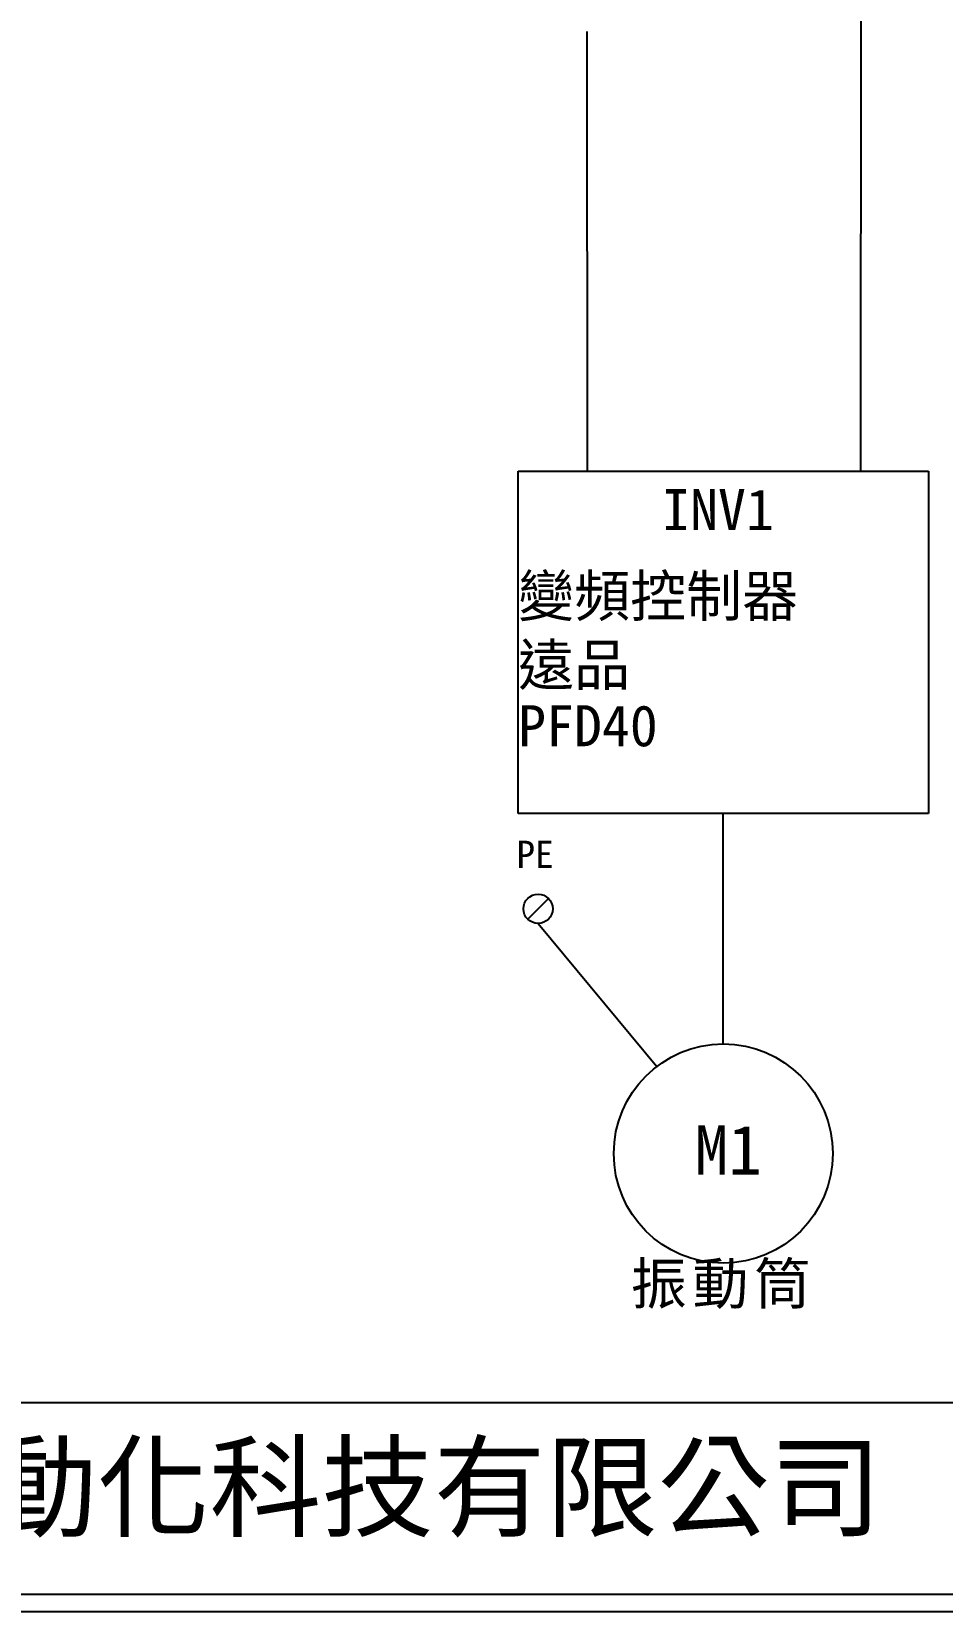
# Model space of a CAD drawing. Extents: x 10 to 297, y 3 to 207.
# Drawn here: x 76.5 to 143.1, y 3 to 118.4 of the extents above; entities that cross this region are included whole.
import ezdxf

# ---------------------------------------------------------------- set-up
doc = ezdxf.new("R2010")
doc.units = 0
doc.layers.get('0').update_dxf_attribs({"linetype": 'CONTINUOUS'})
doc.layers.add('圖框層', color=7, linetype='CONTINUOUS')
doc.layers.add('標尺寸層', color=3, linetype='CONTINUOUS')
doc.styles.add('STSL', font='kaiu.ttf')
doc.styles.add('標楷體', font='kaiu.ttf')

msp = doc.modelspace()

# ---------------------------------------------------------------- linework, layer by layer
at = {"color": 7}
for p, q in [((117.09, 118.35), (117.11, 86.26)), ((114.28, 55.06), (112.77, 53.54))]:
    msp.add_line(p, q, dxfattribs=at)
for centre, radius in [((113.52, 54.3), 1.07), ((127.05, 36.43), 8)]:
    msp.add_circle(centre, radius, dxfattribs=at)
at = {"layer": '圖框層', "color": 7}
for p, q in [((11.25, 18.25), (295.75, 18.25)), ((11.25, 4.25), (295.75, 4.25)), ((10, 3), (297, 3))]:
    msp.add_line(p, q, dxfattribs=at)
at = {"layer": '標尺寸層', "color": 7}
for p, q in [((137.09, 128.35), (137.08, 86.26)), ((112.06, 86.25), (137.05, 86.26)), ((112.06, 61.25), (112.06, 86.25)), ((137.05, 86.26), (142.05, 86.26)), ((142.05, 86.26), (142.05, 61.26)), ((142.05, 61.26), (112.06, 61.25)), ((127.05, 44.43), (127.05, 61.26)), ((113.52, 53.23), (122.2, 42.79))]:
    msp.add_line(p, q, dxfattribs=at)

# ---------------------------------------------------------------- texts
at = {"color": 7, "insert": (127.05, 28.43), "char_height": 3, "width": 27.9333, "attachment_point": 2, "style": '標楷體'}
msp.add_mtext('{\\T1.1;振動筒}', dxfattribs=at)
at = {"layer": '圖框層', "color": 7, "style": 'STSL'}
for s, height, p in [('INV1', 3, (122.58, 81.95)), ('變頻控制器', 3, (112.06, 75.65)), ('遠品', 3, (112.06, 70.61)), ('PFD40', 3, (112.06, 66.17)), ('PE', 2, (111.94, 57.28)), ('M1', 3.6, (124.97, 34.9))]:
    msp.add_text(s, height=height, dxfattribs=at).set_placement(p)
at = {"layer": '圖框層', "color": 4, "style": 'STSL'}
msp.add_text('泓陞自動化科技有限公司', height=6, dxfattribs=at).set_placement((48.6, 9.08))

doc.saveas('drawing.dxf')
